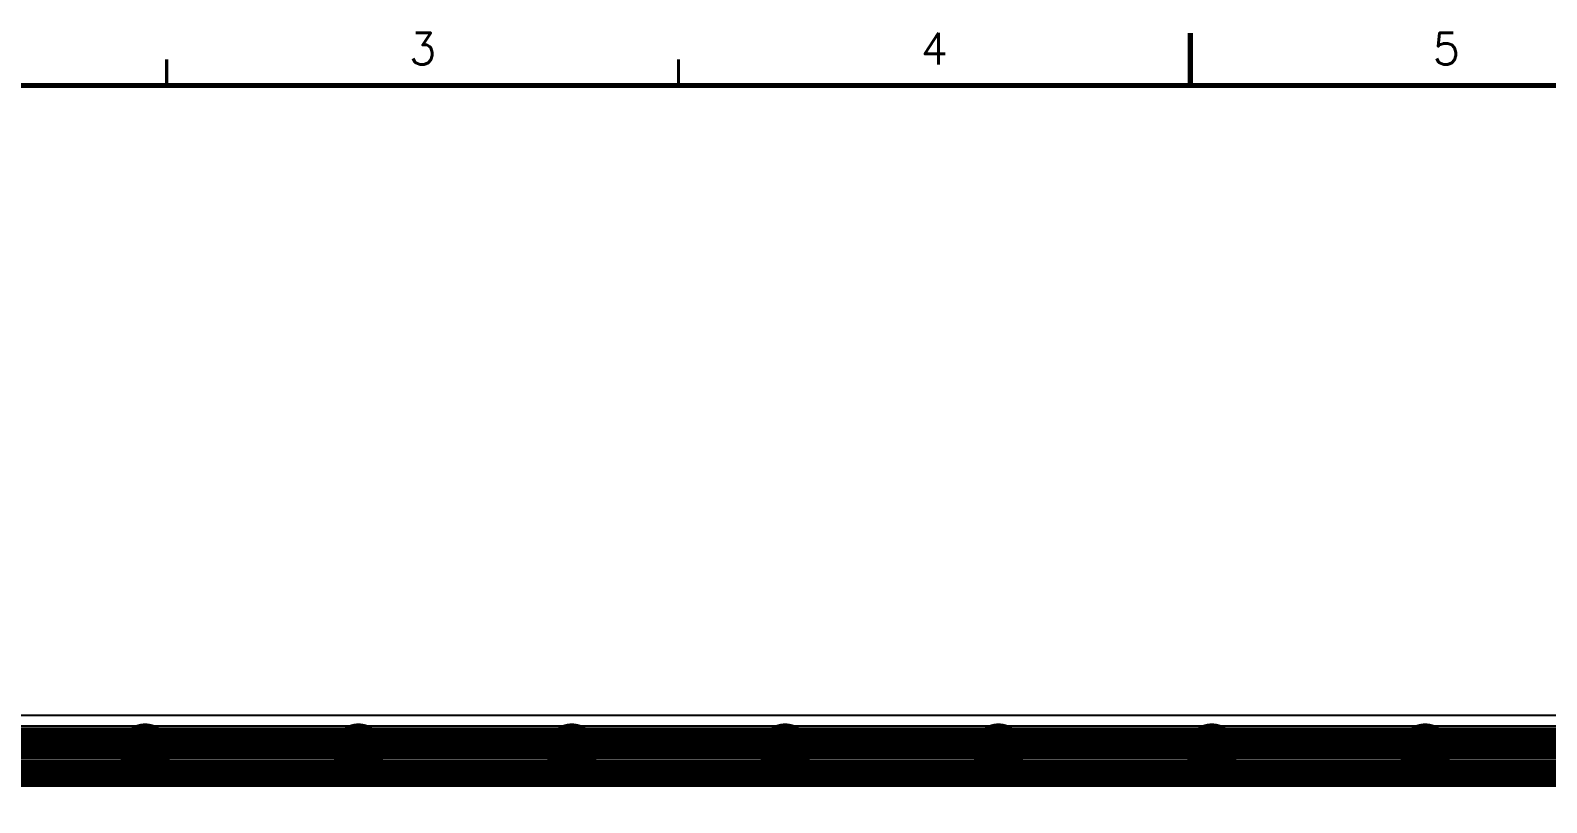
# Model space of a CAD drawing. Extents: x 295 to 953, y 10 to 290.
# Drawn here: x 576.5 to 720.9, y 216.7 to 290.2 of the extents above; entities that cross this region are included whole.
import ezdxf
from ezdxf.enums import TextEntityAlignment as Align

# ---------------------------------------------------------------- set-up
doc = ezdxf.new("R2010")
doc.units = 0
doc.header["$LTSCALE"] = 5
doc.header["$MEASUREMENT"] = 0
doc.layers.get('0').update_dxf_attribs({"linetype": 'CONTINUOUS', "lineweight": 25})
for name, color, linetype in [('DV-ABPB-A4_TOP', 14, 'CONTINUOUS'), ('문자', 4, 'CONTINUOUS'), ('테두리', 3, 'CONTINUOUS')]:
    doc.layers.add(name, color=color, linetype=linetype)
doc.styles.get("Standard").update_dxf_attribs({"font": 'simplex.shx'})

# ---------------------------------------------------------------- blocks, each defined once
blk = doc.blocks.new('C')
at = {"layer": '테두리'}
for points, const_width in [([(210, 290), (210, 285)], 0.5), ([(112.5, 287.5), (112.5, 285)], 0.3), ([(161.25, 287.5), (161.25, 285)], 0.3), ([(15, 285), (15, 15), (405, 15), (405, 285), (15, 285)], 0.5)]:
    blk.add_lwpolyline(points, dxfattribs=dict(at, const_width=const_width))
at = {"layer": '문자'}
for s, p in [('3', (136.88, 288.5)), ('4', (185.62, 288.5)), ('5', (234.38, 288.5))]:
    blk.add_text(s, height=3, dxfattribs=at).set_placement(p, align=Align.MIDDLE)

msp = doc.modelspace()

# ---------------------------------------------------------------- linework, layer by layer
at = {"color": 7, "const_width": 2.5}
for points in [[(586.17, 221.75, 1), (588.67, 221.75, 1)], [(606.49, 221.75, 1), (608.99, 221.75, 1)], [(626.81, 221.75, 1), (629.31, 221.75, 1)], [(647.13, 221.75, 1), (649.63, 221.75, 1)], [(667.45, 221.75, 1), (669.95, 221.75, 1)], [(687.77, 221.75, 1), (690.27, 221.75, 1)], [(708.09, 221.75, 1), (710.59, 221.75, 1)]]:
    msp.add_lwpolyline(points, format="xyb", close=True, dxfattribs=at)
at = {"layer": 'DV-ABPB-A4_TOP', "color": 7}
for p, q in [((872.63, 225), (501.48, 225)), ((871.94, 224), (541.36, 224)), ((501.36, 223.05), (872.83, 223.05)), ((501.36, 222.86), (872.83, 222.86)), ((501.36, 222.67), (872.83, 222.67)), ((501.36, 222.48), (872.83, 222.48)), ((501.42, 223.24), (872.78, 223.24)), ((501.49, 223.43), (872.7, 223.43)), ((501.61, 223.62), (872.58, 223.62)), ((501.8, 223.81), (872.39, 223.81)), ((501.36, 222.29), (872.83, 222.29)), ((501.36, 222.1), (872.83, 222.1)), ((501.36, 221.91), (872.83, 221.91)), ((501.36, 221.72), (872.83, 221.72)), ((501.36, 221.53), (872.83, 221.53)), ((501.36, 221.34), (872.83, 221.34)), ((501.36, 221.15), (872.83, 221.15)), ((567.1, 221.75), (587.42, 221.75)), ((587.42, 221.75), (607.74, 221.75)), ((607.74, 221.75), (628.06, 221.75)), ((628.06, 221.75), (648.38, 221.75)), ((648.38, 221.75), (668.7, 221.75)), ((668.7, 221.75), (689.02, 221.75)), ((689.02, 221.75), (851.58, 221.75)), ((501.36, 220.96), (872.83, 220.96)), ((501.36, 220.76), (872.83, 220.76)), ((501.36, 220.57), (872.83, 220.57)), ((501.36, 220.38), (872.83, 220.38)), ((501.36, 220.19), (872.83, 220.19)), ((501.36, 220), (872.83, 220)), ((501.36, 219.81), (872.83, 219.81)), ((501.36, 219.62), (872.83, 219.62)), ((501.36, 219.43), (872.83, 219.43)), ((501.36, 219.24), (872.83, 219.24)), ((501.42, 219.05), (872.78, 219.05)), ((501.49, 218.86), (872.7, 218.86)), ((501.61, 218.67), (872.58, 218.67)), ((501.8, 218.48), (872.39, 218.48)), ((502.26, 218.29), (871.94, 218.29)), ((522.31, 218.29), (871.94, 218.29))]:
    msp.add_line(p, q, dxfattribs=at)

# ---------------------------------------------------------------- block references
msp.add_blockref('C', (476.98, 0))

doc.saveas('drawing.dxf')
